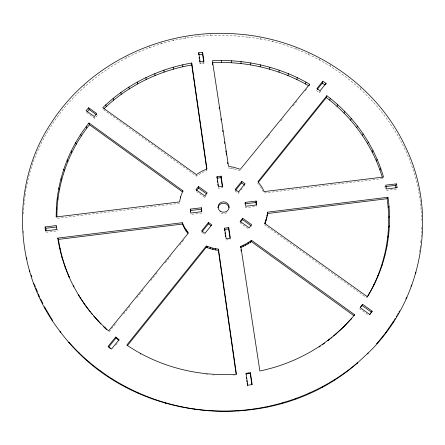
<?xml version="1.0" encoding="UTF-8"?>
<svg xmlns="http://www.w3.org/2000/svg" width="445" height="445" viewBox="0 0 445 445"><rect width="100%" height="100%" fill="white"/><g stroke="black" fill="none" stroke-linecap="round" stroke-linejoin="round"><path stroke-width="0.33" stroke-dasharray="2.23 1.67" d="M202.019 63.518L202.019 62.211M199.9 62.439L200.089 63.73L203.944 63.301L203.949 62M196.545 191.495L204.706 197.363L204.717 196.39M206.936 169.473L206.919 170.513L202.041 172.66L196.39 176.12L103.218 109.514M25.059 195.761L25.22 194.421C38.02 105.409 122.292 38.181 210.552 35.667L210.58 34.304M421.632 227.172L421.332 236.629M23.374 213.95L23.691 207.164M218.489 187.273L218.434 188.268L222.5 187.779L222.567 186.778M240.161 170.869L231.066 168.321L231.155 167.27M233.736 168.861L233.836 167.815M420.252 248.121L420.503 245.417M420.759 242.714L421.076 239.332M421.081 209.69C414.362 120.178 335.797 47.025 248.16 37.208L248.293 35.845M235.055 190.927L238.342 193.269L238.459 192.285M23.935 205.151L24.981 196.434M260.559 39.205L260.731 37.847M245.757 206.73L245.623 207.676L256.515 206.335M272.818 41.941L273.019 40.59M419.568 252.165L420.024 249.473M296.72 49.573L296.993 48.244M308.279 54.451L308.585 53.133M319.516 60.019L319.855 58.712M316.362 90.463L319.571 92.61L319.916 91.381M330.385 66.266L330.757 64.97M360.367 88.839L360.828 87.598M396.311 189.125L385.676 190.432L386.238 189.448M115.75 345.186L118.248 342.088M238.342 193.269L242.258 188.413M243.999 186.26L244.872 185.181M319.571 92.61L322.119 89.456M109.064 331.82L116.523 322.664M123.549 314.042L130.129 305.96M136.715 297.872L143.735 289.256M150.76 280.634L157.341 272.546M165.245 262.85L170.507 256.381M179.724 245.067L184.553 239.137M266.811 138.15L268.118 136.543M268.558 136.003L269.87 134.396M280.789 120.99L283.409 117.769M293.021 105.971L296.954 101.143M305.253 90.952L307.873 87.737M204.706 197.363L206.797 194.821M86.564 112.401L94.74 118.287L97.322 115.433M226.054 239.989L230.21 239.471M179.669 203.348L56.815 218.35L56.365 217.427M382.694 178.562L263.985 193.052L261.532 188.474L258.868 184.692M46.124 232.24L57.383 230.855L57.233 228.88M201.858 213.066L190.866 214.418L190.833 213.489M232.98 375.024L235.589 374.918M210.552 35.667L223.112 35.439L235.661 35.95L248.16 37.208M206.157 374.34L207.465 374.451M212.693 374.901L214.001 375.013M228.43 167.943L231.066 168.321M264.497 224.808L366.63 297.822M239.955 222.717L248.877 229.131M359.471 308.663L368.994 315.511M201.652 232.195L204.978 234.615M257.655 183.195L258.467 184.163M84.678 84.9L85.023 86.158M94.423 117.107L94.74 118.287M384.847 186.655L385.676 190.432M126.069 56.665L126.285 57.983M203.749 62.016L203.944 63.301M149.103 46.636L149.253 47.977M161.046 42.692L161.162 44.044M173.211 39.483L173.294 40.84M421.148 211.03L421.632 220.431M185.554 37.013L185.598 38.376M23.368 230.988L23.424 233.035M196.373 175.091L196.39 176.12M198.025 35.283L198.036 36.651M200.083 62.428L200.089 63.73M226.894 212.565A5.524 5.19 4.1 0 1 219.446 211.942"/><path stroke-width="0.67" d="M202.597 54.279L202.603 52.288L198.748 52.71L198.759 54.696L202.597 54.279L203.654 61.371M366.964 297.277C384.903 268.101 392.134 232.579 387.1 198.704L387.951 197.257L267.701 212.132L267.056 216.059L267.701 212.132M265.264 222.289L264.97 223.64L266.833 217.255L264.792 223.462L367.42 296.782C385.676 267.389 393.052 231.478 387.951 197.257M127.615 345.365L206.252 247.298L206.274 246.035L212.938 248.177L218.462 249.156L236.412 374.195C198.025 376.826 158.709 366.73 126.814 345.075L206.274 246.035M236.145 374.201L218.378 250.396L212.882 249.422L207.504 247.782L207.531 246.53M56.365 207.665L56.142 216.965L179.563 201.913L180.626 196.846L182.873 190.766L88.967 122.992C69.731 146.972 58.184 176.977 56.365 207.665L57.038 209.089L56.849 217.027M202.075 231.673L208.432 223.818L208.466 222.461L211.798 224.881L204.989 233.308L201.652 230.872L208.466 222.461M210.168 248.683L210.207 247.431M212.882 249.422L212.938 248.177M212.332 62.701L221.477 62.45L221.56 60.492C252.315 60.592 283.115 68.636 309.653 84.255L309.342 85.501M217.021 176.659L216.954 178.195L220.998 177.705L221.087 176.17L217.021 176.659L218.512 186.772L222.6 186.277L221.087 176.17M215.647 250.001L215.714 248.755M218.378 250.396L218.462 249.156M221.477 62.45L231.222 62.728L231.35 60.77M209.2 411.091L209.239 410.568C262.478 414.373 317.157 397.374 357.813 362.541L357.046 363.287C271.339 438.503 127.52 423.484 59.992 331.303L60.681 332.193C13.706 273.263 9.351 184.892 51.692 122.286C90.741 61.811 164.65 28.335 235.806 33.903C307.044 38.415 375.497 81.952 405.662 147.312C438.776 215.235 422.077 302.105 367.297 353.847L368.11 353.057L357.046 363.287M224.697 230.777L224.614 228.135L228.769 227.618L230.343 238.181L226.171 238.704L224.614 228.135M308.663 85.818C287.987 73.731 264.703 66.299 240.94 63.546L241.112 61.594M57.038 209.089C58.84 178.523 70.327 148.63 89.467 124.734L88.967 122.992M230.015 238.153L228.641 228.947L228.769 227.618M250.596 64.898L250.808 62.951M235.488 190.388L241.585 182.856L241.768 181.338L245.067 183.674L238.514 191.789L235.205 189.442L241.768 181.338M260.158 66.783L260.414 64.842M240.372 222.194L242.442 219.596L242.631 218.228L251.586 224.653L249.1 227.801L240.139 221.36L242.631 218.228M245.217 202.392L245.017 203.827L255.892 202.492L256.142 201.057L245.217 202.392L245.829 206.258L256.765 204.911L256.142 201.057M251.559 240.333L245.801 244.027L240.795 246.335L240.612 247.587L247.987 243.91L251.325 241.613L251.559 240.333L354.615 314.71L353.881 315.672L251.325 241.613M269.603 69.198L269.898 67.267M243.115 246.53L243.309 245.267M245.595 245.295L245.801 244.027M247.987 243.91L248.204 242.642M278.887 72.135L279.226 70.21M250.274 242.392L250.502 241.112M287.993 75.578L288.366 73.67M266.533 218.623L267.356 214.679M223.946 411.614L224.058 411.097M265.837 221.154L266.132 219.791M296.882 79.533L297.293 77.636M305.526 83.972L305.976 82.097M317.213 89.417L322.308 83.12L322.836 81.235L326.051 83.376L325.695 84.628M258.523 182.111L326.307 97.572L326.853 95.742C353.692 115.939 374.073 144.747 383.518 177.038L264.274 191.578L261.805 186.978L257.911 181.677L326.853 95.742M382.3 177.327C373.255 146.978 354.32 119.927 329.695 100.136L330.257 98.317M247.987 373.7L248.221 373.005M337.071 106.416L337.666 104.62M251.842 384.586L250.179 373.399L250.418 372.704L246.018 373.305L247.776 385.214L247.542 385.854M344.057 113.119L344.686 111.345M238.676 411.108L238.859 410.59M350.627 120.217L351.283 118.47M356.751 127.693L357.441 125.974M362.414 135.53L363.131 133.839M367.581 143.696L368.327 142.033M372.237 152.168L372.999 150.538M253.305 409.578L253.567 409.055M376.348 160.918L377.137 159.321M379.908 169.918L380.714 168.355M396.033 187.868L395.472 185.354L396.356 183.852L385.687 185.165L386.516 188.953L397.201 187.64L396.356 183.852M377.61 342.939L376.754 343.774L385.376 333.127L393.819 320.812M394.504 319.649L395.188 318.492M396.217 316.751L396.907 315.594M397.591 314.431L398.275 313.274M398.959 312.117L399.649 310.955M388.168 207.787L389.03 206.374M267.751 407.036L268.085 406.496M388.669 217.555L389.536 216.181M388.524 227.367L389.386 226.032M387.717 237.185L388.58 235.894M386.243 246.975L387.111 245.723M333.522 336.153L343.818 326.847L351.711 318.258C342.288 328.883 331.503 338.256 319.721 346.177L319.143 346.994L320.233 346.216M384.113 256.693L384.97 255.48M369.789 314.387L372.192 311.172L362.63 304.313L361.863 305.315L371.375 312.145M372.192 311.172L369.801 314.554L360.233 307.673L362.63 304.313M281.924 403.498L282.325 402.942M381.315 266.294L382.16 265.12M328.477 339.93L327.859 340.781L329.923 339.096M377.855 275.744L378.689 274.61M336.097 334.05L336.748 333.172M373.744 284.995L374.562 283.899M343.818 326.847L344.502 325.935M368.983 294.006L369.784 292.955M360.667 306.989L361.429 305.993M326.051 83.376L320.089 90.763L316.868 88.611L322.836 81.235M115.678 337.037L108.141 346.344L111.562 349.014L119.093 339.691L115.678 337.037L116.095 337.9L119.071 340.214M108.597 347.167L116.095 337.9M309.653 84.255L240.339 169.306L233.881 167.292L228.552 166.369L212.382 60.737L221.56 60.492M295.747 398.998L296.22 398.42M350.988 319.199L354.615 314.71M196.423 190.599L198.514 188.068L198.503 186.572L207.242 192.841L204.722 195.906L195.978 189.62L198.503 186.572M415.324 273.236L415.997 272.474M309.147 393.558L309.681 392.952M88.65 107.762L86.052 110.61L94.268 116.518L96.854 113.653L88.65 107.762L89.145 109.565L96.231 114.649M86.992 111.929L89.145 109.565M410.93 286.129L411.925 285.045M405.929 298.406L406.908 297.371M322.041 387.217L322.636 386.588M334.362 380.03L335.018 379.363M393.135 321.969L394.059 321.04M346.054 372.037L346.766 371.33M385.376 333.127L386.271 332.243M104.08 108.669C127.982 85.635 159.132 70.566 191.778 64.976L191.734 63.023C158.554 68.702 126.892 84.111 102.778 107.712L196.362 174.573L202.047 171.103L206.942 168.95L191.734 63.023M330.952 338.256L331.981 337.416M322.414 344.664L324.594 343.112M319.721 346.177C301.571 358.136 281.157 366.563 259.874 370.985L240.795 246.335M245.801 374L250.179 373.399M247.776 385.214L252.193 384.602L250.418 372.704M79.032 295.958L73.319 285.835L73.931 286.925C65.871 271.695 60.331 255.152 57.767 238.108L182.266 222.706L184.619 227.456L188.441 232.98L108.613 330.93C96.799 320.55 86.742 308.246 78.442 294.907L84.767 304.697L90.324 312.045M57.767 238.108L58.44 239.404L182.355 224.058L184.703 228.791L187.695 233.275L187.634 231.956M267.395 213.528L387.1 198.704M224.503 229.464L228.641 228.947M45.106 226.944L56.404 225.559L56.704 229.52L45.396 230.916L45.106 226.944L45.841 228.285L46.03 230.922M190.293 209.133L201.318 207.782L201.858 211.67L190.816 213.027L190.293 209.133L190.521 211.831M45.841 228.285L56.415 226.989M190.349 210.541L201.324 209.195L201.318 207.782M385.515 186.577L395.472 185.354M231.222 62.728L240.94 63.546M69.509 342.984L68.858 342.138C104.23 382.338 155.978 406.858 209.239 410.568M206.252 247.298L207.504 247.782M322.308 83.12L324.978 84.895M241.585 182.856L244.322 184.792M198.514 188.068L206.669 193.92M242.442 219.596L251.353 225.993M89.467 124.734L182.394 191.84M208.432 223.818L211.197 225.821M326.307 97.572L329.695 100.136M109.086 347.545L110.544 348.685M103.679 326.808L106.555 329.595M93.717 316.1L100.865 323.96M91.114 313.096L92.415 314.598M52.004 319.944L52.733 320.889L44.461 306.705M44.928 308.135L45.685 309.13M78.565 352.396L79.171 353.191M38.787 295.947L39.572 296.999M89.067 361.996L89.623 362.747M33.603 283.448L34.41 284.55M100.314 370.891L100.815 371.603M29.387 270.705L29.932 271.478M26.144 257.788L26.978 259.007M112.251 379.018L112.696 379.685M124.817 386.316L125.195 386.955M68.847 276.501L69.476 277.636C64.208 265.42 60.431 252.565 58.44 239.404M84.205 303.685L84.767 304.697M65.037 266.961L65.682 268.135M61.9 257.249L62.556 258.467M97.55 320.166L98.05 321.112M59.435 247.414L60.103 248.672M137.939 392.751L138.256 393.358M105.081 327.798L105.554 328.705M40.489 298.818L42.937 303.674M117.385 338.361L117.797 339.224M57.266 197.836L57.933 199.293M58.812 188.118L59.469 189.62M151.545 398.269L151.795 398.853M60.993 178.562L61.633 180.097M34.666 285.173L35.439 287.042M35.956 288.288L37.508 292.02M38.281 293.884L39.054 295.753M63.785 169.195L64.414 170.763M67.178 160.05L67.79 161.652M140.253 353.336L140.553 354.125M71.15 151.161L71.74 152.802M75.678 142.556L76.245 144.23M31.256 275.038L31.89 276.94M165.557 402.842L165.74 403.398M80.74 134.268L81.279 135.97M86.308 126.319L86.825 128.049M105.81 104.747L106.233 106.561M113.152 98.389L113.542 100.225M179.902 406.43L180.008 406.969M120.862 92.482L121.218 94.334M128.917 87.036L129.234 88.905M255.892 202.492L256.303 205.056M212.437 63.379L212.649 64.748M219.129 107.117L219.335 108.485M220.904 118.737L221.115 120.105M222.684 130.357L222.889 131.72M224.458 141.972L224.669 143.34M225.815 150.855L226.027 152.223M226.232 153.592L226.444 154.96M227.595 162.475L227.801 163.843M240.923 249.645L241.134 251.013M202.603 52.288L203.955 61.343L200.083 61.772L198.748 52.71M220.998 177.705L222.3 186.433M137.282 82.064L137.566 83.955M199.138 57.277L199.327 58.568M199.616 60.503L199.805 61.794M217.349 180.881L217.544 182.222M217.844 184.241L218.039 185.582M224.992 232.752L225.181 234.07M225.376 235.383L225.571 236.701M246.285 377.293L246.48 378.612M246.769 380.586L246.964 381.905M247.159 383.217L247.353 384.536M191.778 64.976L206.719 169.144M201.324 209.195L201.68 211.776M145.932 77.586L146.171 79.494M154.832 73.609L155.032 75.528M163.955 70.143L164.116 72.073M180.626 196.846L180.687 197.819M182.266 222.706L182.355 224.058M194.487 409.011L194.526 409.539M183.351 225.087L183.435 226.433M173.261 67.201L173.383 69.142M184.619 227.456L184.703 228.791M182.873 190.766L182.928 191.751M186.049 229.754L186.121 231.077M182.734 64.786L182.812 66.733M218.017 207.754A5.524 5.19 4.1 0 1 223.451 203.254A5.524 5.19 4.1 0 1 228.958 207.765M220.264 211.169A5.546 5.212 4.1 0 0 229.097 207.704A5.546 5.212 4.1 0 0 221.421 202.219A5.546 5.212 4.1 0 0 220.264 211.169"/></g></svg>
